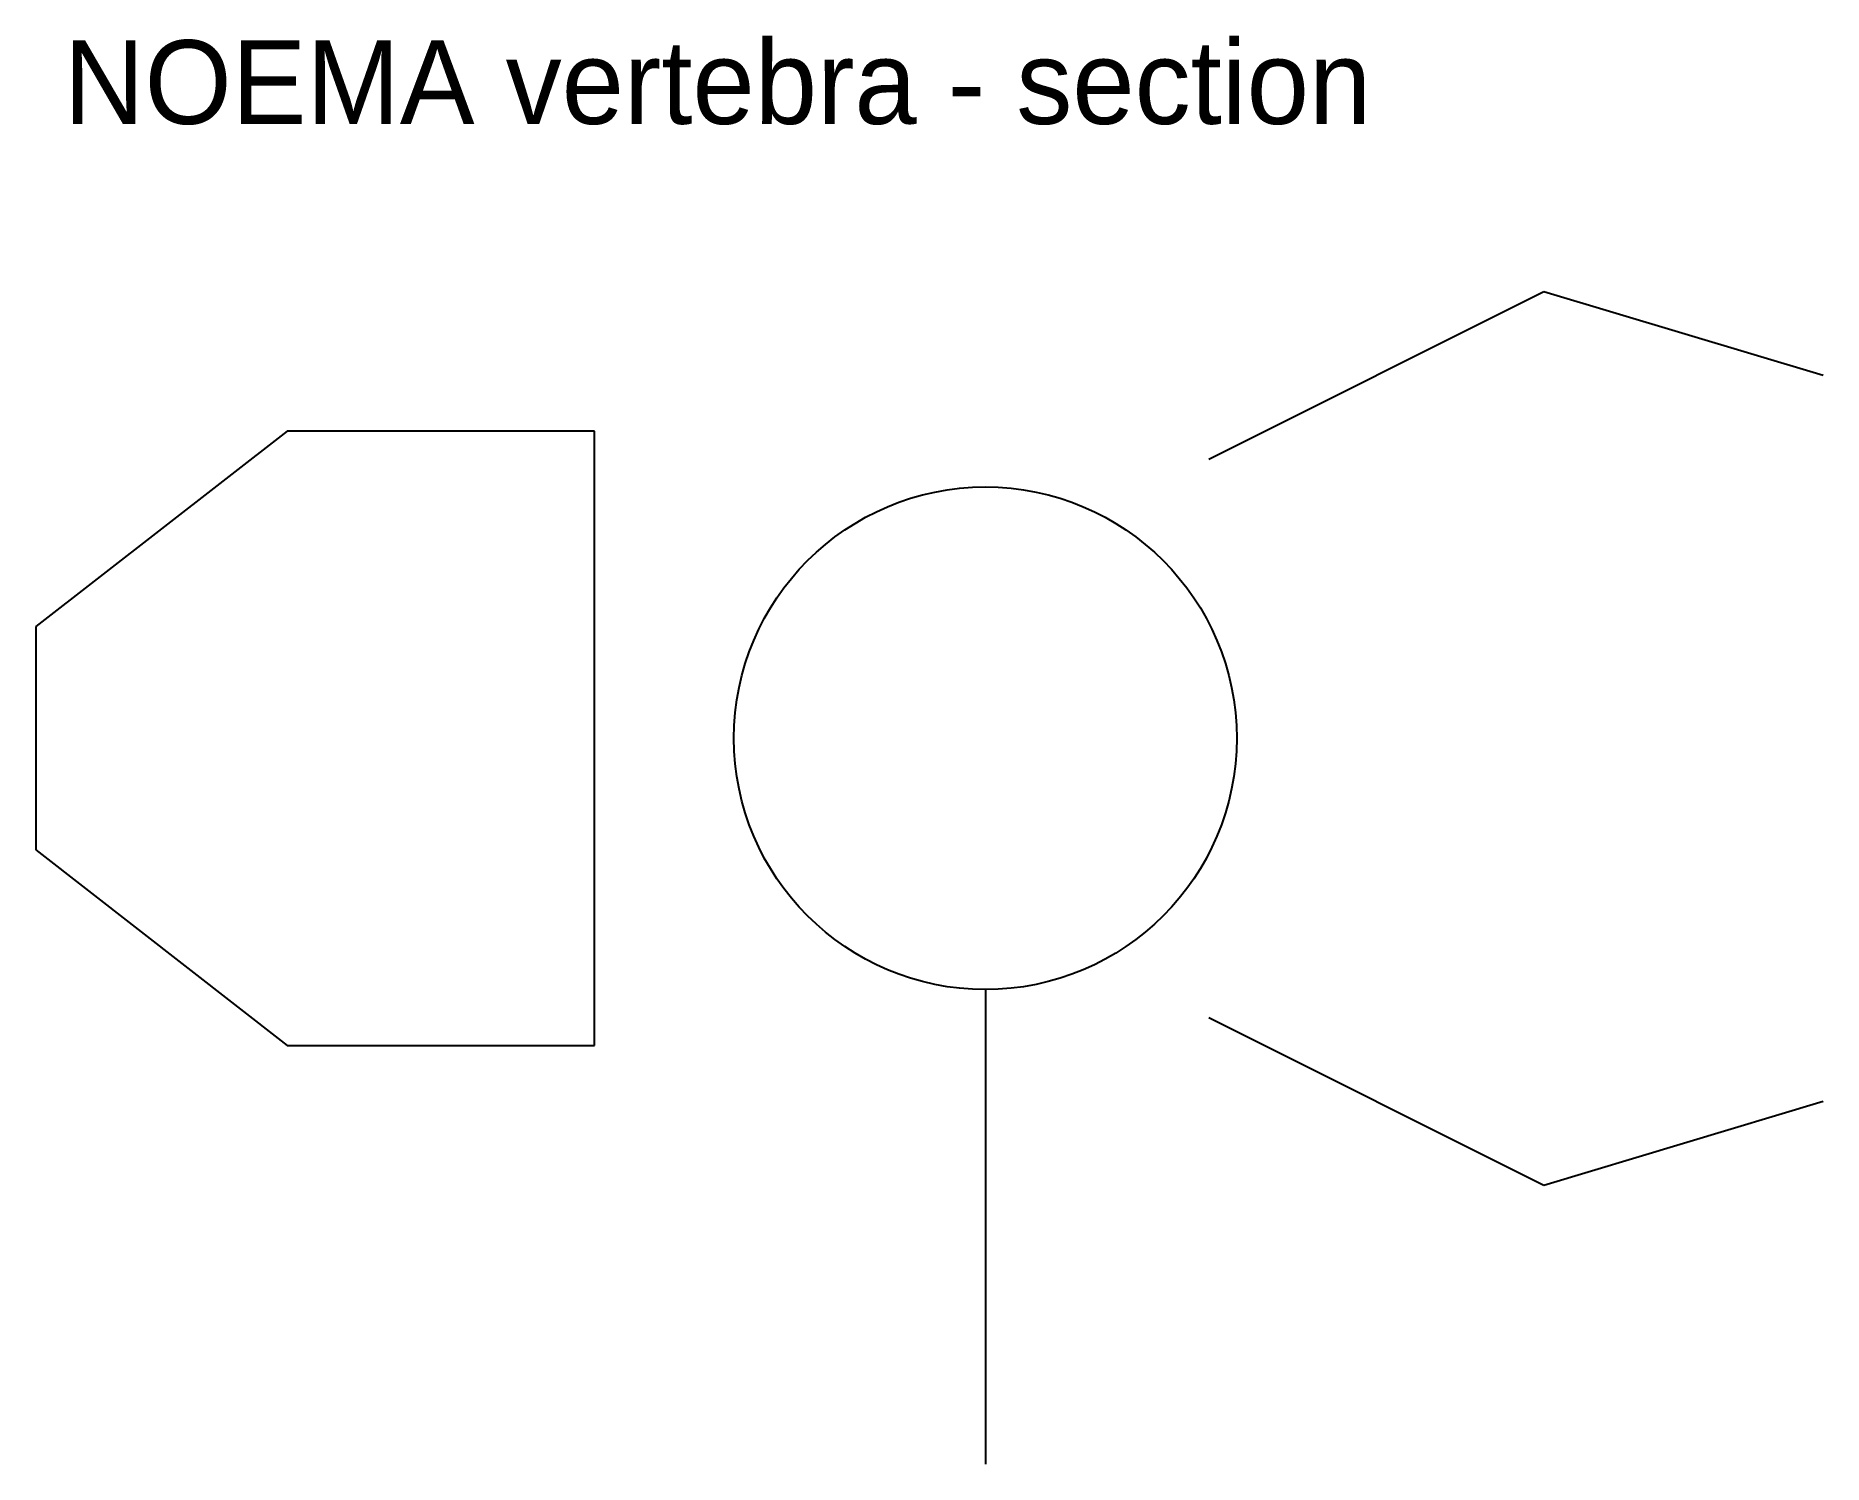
# Model space of a CAD drawing. Header units: millimetres. Extents: x -34 to 30, y -26 to 25.2.
import ezdxf

# ---------------------------------------------------------------- set-up
doc = ezdxf.new("R2010")
doc.units = ezdxf.units.MM

msp = doc.modelspace()

# ---------------------------------------------------------------- linework, layer by layer
for p, q in [((8, 10), (20, 16)), ((20, 16), (30, 13)), ((-25, 11), (-34, 4)), ((-14, 11), (-25, 11)), ((-14, -11), (-14, 11)), ((-34, 4), (-34, -4)), ((-34, -4), (-25, -11)), ((0, -9), (0, -26)), ((8, -10), (20, -16)), ((-25, -11), (-14, -11)), ((20, -16), (30, -13))]:
    msp.add_line(p, q)
msp.add_circle((0, 0), 9)

# ---------------------------------------------------------------- texts
msp.add_text('NOEMA vertebra - section', height=3).set_placement((-33, 22))

doc.saveas('drawing.dxf')
